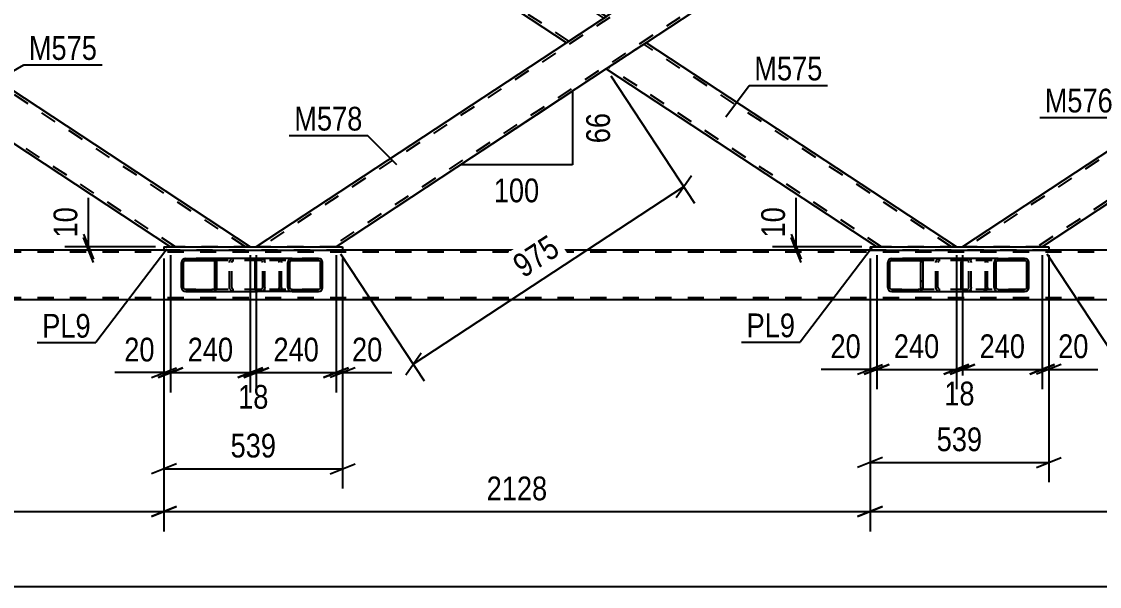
# Model space of a CAD drawing. Header units: millimetres. Extents: x -808 to 381, y -747 to 94.
# Drawn here: x -552.9 to -423, y -474.7 to -406.6 of the extents above; entities that cross this region are included whole.
import ezdxf

# ---------------------------------------------------------------- set-up
doc = ezdxf.new("R2010")
doc.units = ezdxf.units.MM
doc.linetypes.add('DXK_LINE_DOT2', pattern=[3.9198, 1.9599, -1.9599])
doc.styles.add('Arial Narrow', font='ARIALN.TTF', dxfattribs={"height": 0.2})

# ---------------------------------------------------------------- blocks, each defined once
blk = doc.blocks.new('Part-232923327-73581 - 73514')
at = {"linetype": 'Continuous'}
h = blk.add_hatch(dxfattribs=at)
h.set_pattern_fill('', scale=0.7, style=0, pattern_type=0)
h.set_pattern_definition([(45, (-520.7655, -438.8263), (-1.57154, 1.57154), [])])
h.paths.add_polyline_path([(-520.8, -438.64), (-520.77, -438.83), (-520.66, -438.98), (-520.49, -439.09), (-520.3, -439.12), (-517.12, -439.12), (-516.92, -439.09), (-516.76, -438.98), (-516.65, -438.83), (-516.61, -438.64), (-516.61, -435.6), (-516.65, -435.42), (-516.76, -435.26), (-516.92, -435.16), (-517.12, -435.12), (-520.3, -435.12), (-520.49, -435.16), (-520.66, -435.26), (-520.77, -435.42), (-520.8, -435.6)])
h.paths.add_polyline_path([(-520.53, -435.51), (-520.48, -435.43), (-520.4, -435.38), (-520.3, -435.36), (-517.12, -435.36), (-517.02, -435.38), (-516.94, -435.43), (-516.88, -435.51), (-516.87, -435.6), (-516.87, -438.64), (-516.88, -438.73), (-516.94, -438.81), (-517.02, -438.86), (-517.12, -438.88), (-520.3, -438.88), (-520.4, -438.86), (-520.48, -438.81), (-520.53, -438.73), (-520.55, -438.64), (-520.55, -435.6)])
at = {"color": 2, "linetype": 'Continuous'}
for p, q in [((-524.73, -435.42), (-524.68, -435.26)), ((-524.68, -435.26), (-524.59, -435.16)), ((-524.59, -435.16), (-524.48, -435.12)), ((-520.3, -435.12), (-524.48, -435.12)), ((-520.3, -435.12), (-520.49, -435.16)), ((-520.3, -435.12), (-517.12, -435.12)), ((-516.92, -435.16), (-517.12, -435.12)), ((-524.75, -435.6), (-524.73, -435.42)), ((-524.75, -438.64), (-524.75, -435.6)), ((-520.77, -435.42), (-520.8, -435.6)), ((-520.8, -438.64), (-520.8, -435.6)), ((-520.55, -435.6), (-520.53, -435.51)), ((-520.55, -438.64), (-520.55, -435.6)), ((-520.53, -435.51), (-520.48, -435.43)), ((-520.48, -435.43), (-520.4, -435.38)), ((-520.4, -435.38), (-520.3, -435.36)), ((-520.3, -435.36), (-517.12, -435.36)), ((-517.12, -435.36), (-517.02, -435.38)), ((-517.02, -435.38), (-516.94, -435.43)), ((-516.94, -435.43), (-516.88, -435.51)), ((-516.88, -435.51), (-516.87, -435.6)), ((-516.87, -438.64), (-516.87, -435.6)), ((-516.61, -435.6), (-516.65, -435.42)), ((-516.61, -438.64), (-516.61, -435.6)), ((-524.73, -438.83), (-524.75, -438.64)), ((-524.68, -438.98), (-524.73, -438.83)), ((-524.59, -439.09), (-524.68, -438.98)), ((-524.48, -439.12), (-524.59, -439.09)), ((-520.3, -439.12), (-524.48, -439.12)), ((-520.8, -438.64), (-520.77, -438.83)), ((-520.53, -438.73), (-520.55, -438.64)), ((-520.48, -438.81), (-520.53, -438.73)), ((-520.49, -439.09), (-520.3, -439.12)), ((-520.4, -438.86), (-520.48, -438.81)), ((-520.3, -438.88), (-520.4, -438.86)), ((-520.3, -438.88), (-517.12, -438.88)), ((-520.3, -439.12), (-517.12, -439.12)), ((-517.02, -438.86), (-517.12, -438.88)), ((-517.12, -439.12), (-516.92, -439.09)), ((-516.94, -438.81), (-517.02, -438.86)), ((-516.88, -438.73), (-516.94, -438.81)), ((-516.87, -438.64), (-516.88, -438.73)), ((-516.65, -438.83), (-516.61, -438.64))]:
    blk.add_line(p, q, dxfattribs=at)
at = {"color": 7, "linetype": 'DXK_LINE_DOT2'}
for p, q in [((-523.57, -435.36), (-523.57, -435.12)), ((-522.08, -435.12), (-521.89, -435.16)), ((-517.12, -435.12), (-520.3, -435.12)), ((-524.61, -435.51), (-524.62, -435.6)), ((-524.62, -438.64), (-524.62, -435.6)), ((-524.58, -435.43), (-524.61, -435.51)), ((-524.54, -435.38), (-524.58, -435.43)), ((-524.48, -435.36), (-524.54, -435.38)), ((-517.12, -435.36), (-524.48, -435.36)), ((-521.98, -435.38), (-522.08, -435.36)), ((-521.9, -435.43), (-521.98, -435.38)), ((-521.85, -435.51), (-521.9, -435.43)), ((-521.83, -435.6), (-521.85, -435.51)), ((-521.83, -438.64), (-521.83, -435.6)), ((-521.62, -435.42), (-521.58, -435.6)), ((-521.58, -438.64), (-521.58, -435.6)), ((-524.62, -438.64), (-524.61, -438.73)), ((-524.61, -438.73), (-524.58, -438.81)), ((-524.58, -438.81), (-524.54, -438.86)), ((-524.54, -438.86), (-524.48, -438.88)), ((-517.12, -438.88), (-524.48, -438.88)), ((-523.57, -439.12), (-523.57, -438.88)), ((-522.08, -438.88), (-521.98, -438.86)), ((-521.89, -439.09), (-522.08, -439.12)), ((-521.98, -438.86), (-521.9, -438.81)), ((-521.9, -438.81), (-521.85, -438.73)), ((-521.85, -438.73), (-521.83, -438.64)), ((-521.58, -438.64), (-521.62, -438.83)), ((-517.12, -439.12), (-520.3, -439.12))]:
    blk.add_line(p, q, dxfattribs=at)
for centre, start, end in [((-522.07, -435.62), 23.8494, 68.8059), ((-522.07, -438.63), 291.1941, 336.1506)]:
    blk.add_arc(centre, 0.492, start, end, dxfattribs=at)
at = {"color": 2, "linetype": 'Continuous'}
for centre, start, end in [((-520.32, -435.62), 111.1941, 156.1506), ((-517.1, -435.62), 23.8494, 68.8059), ((-520.32, -438.63), 203.8494, 248.8059), ((-517.1, -438.63), 291.1941, 336.1506)]:
    blk.add_arc(centre, 0.492, start, end, dxfattribs=at)
blk = doc.blocks.new('Part-232923327-73604 - 73514')
at = {"color": 2, "linetype": 'Continuous'}
for p, q in [((-402.07, -409.12), (-439.47, -384.52)), ((-397.27, -405.96), (-429.87, -384.52)), ((-397.85, -406.35), (-402.07, -409.12)), ((-397.85, -406.35), (-397.27, -405.96))]:
    blk.add_line(p, q, dxfattribs=at)
at = {"color": 7, "linetype": 'DXK_LINE_DOT2'}
for p, q in [((-429.87, -384.52), (-439.47, -384.52)), ((-401.78, -408.93), (-438.89, -384.52)), ((-397.56, -406.16), (-430.45, -384.52)), ((-397.32, -405.99), (-397.85, -406.35)), ((-401.78, -408.93), (-401.76, -408.92))]:
    blk.add_line(p, q, dxfattribs=at)
blk = doc.blocks.new('Part-232923327-73605 - 73514')
at = {"color": 2, "linetype": 'Continuous'}
for p, q in [((-487.21, -409.12), (-524.61, -384.52)), ((-482.41, -405.96), (-515, -384.52)), ((-482.99, -406.35), (-487.21, -409.12)), ((-482.99, -406.35), (-482.41, -405.96))]:
    blk.add_line(p, q, dxfattribs=at)
at = {"color": 7, "linetype": 'DXK_LINE_DOT2'}
for p, q in [((-515, -384.52), (-524.61, -384.52)), ((-486.92, -408.93), (-524.03, -384.52)), ((-482.7, -406.16), (-515.58, -384.52)), ((-482.45, -405.99), (-482.99, -406.35)), ((-486.92, -408.93), (-486.9, -408.92))]:
    blk.add_line(p, q, dxfattribs=at)
blk = doc.blocks.new('Part-232923327-73543 - 73514')
at = {"color": 7, "linetype": 'DXK_LINE_DOT2'}
for p, q in [((-364.09, -384.52), (-438.89, -433.72)), ((-364.68, -384.52), (-356.53, -384.52)), ((-356.53, -384.52), (-356.53, -385.48)), ((-356.53, -385.1), (-430.45, -433.72)), ((-397.27, -405.96), (-402.07, -409.12)), ((-392.47, -409.12), (-397.27, -412.28)), ((-429.86, -433.72), (-439.47, -433.72))]:
    blk.add_line(p, q, dxfattribs=at)
at = {"color": 2, "linetype": 'Continuous'}
for p, q in [((-364.68, -384.52), (-397.27, -405.96)), ((-356.53, -385.48), (-392.47, -409.12)), ((-402.07, -409.12), (-439.47, -433.72)), ((-397.27, -412.28), (-429.86, -433.72))]:
    blk.add_line(p, q, dxfattribs=at)
blk = doc.blocks.new('Part-232923327-73545 - 73514')
at = {"color": 7, "linetype": 'DXK_LINE_DOT2'}
for p, q in [((-449.23, -384.52), (-524.02, -433.72)), ((-440.79, -384.52), (-515.58, -433.72)), ((-440.2, -384.52), (-449.81, -384.52)), ((-482.41, -405.96), (-487.21, -409.12)), ((-477.6, -409.12), (-482.41, -412.28)), ((-515, -433.72), (-524.61, -433.72))]:
    blk.add_line(p, q, dxfattribs=at)
at = {"color": 2, "linetype": 'Continuous'}
for p, q in [((-449.81, -384.52), (-482.41, -405.96)), ((-440.2, -384.52), (-477.6, -409.12)), ((-487.21, -409.12), (-524.61, -433.72)), ((-482.41, -412.28), (-515, -433.72))]:
    blk.add_line(p, q, dxfattribs=at)
blk = doc.blocks.new('Part-232923327-73546 - 73514')
at = {"color": 2, "linetype": 'Continuous'}
for p, q in [((-477.6, -409.12), (-478.18, -409.51)), ((-440.2, -433.72), (-477.6, -409.12)), ((-478.18, -409.51), (-482.41, -412.28)), ((-482.41, -412.28), (-449.81, -433.72))]:
    blk.add_line(p, q, dxfattribs=at)
at = {"color": 7, "linetype": 'DXK_LINE_DOT2'}
for p, q in [((-440.79, -433.72), (-477.89, -409.31)), ((-482.11, -412.09), (-482.09, -412.08)), ((-449.23, -433.72), (-482.11, -412.09)), ((-440.2, -433.72), (-449.81, -433.72))]:
    blk.add_line(p, q, dxfattribs=at)
blk = doc.blocks.new('Part-232923327-73547 - 73514')
at = {"color": 7, "linetype": 'DXK_LINE_DOT2'}
for p, q in [((-534.36, -384.52), (-607.53, -432.65)), ((-525.92, -384.52), (-600.72, -433.72)), ((-525.34, -384.52), (-534.95, -384.52)), ((-567.54, -405.96), (-572.34, -409.12)), ((-562.74, -409.12), (-567.54, -412.28)), ((-607.53, -433.72), (-607.53, -432.27)), ((-600.13, -433.72), (-607.53, -433.72))]:
    blk.add_line(p, q, dxfattribs=at)
at = {"color": 2, "linetype": 'Continuous'}
for p, q in [((-534.95, -384.52), (-567.54, -405.96)), ((-525.34, -384.52), (-562.74, -409.12)), ((-572.34, -409.12), (-607.53, -432.27)), ((-567.54, -412.28), (-600.13, -433.72))]:
    blk.add_line(p, q, dxfattribs=at)
blk = doc.blocks.new('Part-232923327-73548 - 73514')
at = {"color": 2, "linetype": 'Continuous'}
for p, q in [((-562.74, -409.12), (-563.32, -409.51)), ((-525.34, -433.72), (-562.74, -409.12)), ((-563.32, -409.51), (-567.54, -412.28)), ((-567.54, -412.28), (-534.95, -433.72))]:
    blk.add_line(p, q, dxfattribs=at)
at = {"color": 7, "linetype": 'DXK_LINE_DOT2'}
for p, q in [((-525.92, -433.72), (-563.03, -409.31)), ((-567.25, -412.09), (-567.23, -412.08)), ((-534.36, -433.72), (-567.25, -412.09)), ((-525.34, -433.72), (-534.95, -433.72))]:
    blk.add_line(p, q, dxfattribs=at)
blk = doc.blocks.new('Part-232923327-73572 - 73514')
at = {"linetype": 'Continuous'}
h = blk.add_hatch(dxfattribs=at)
h.set_pattern_fill('', scale=0.7, style=0, pattern_type=0)
h.set_pattern_definition([(45, (-448.452, -438.8263), (-1.57154, 1.57154), [])])
h.paths.add_polyline_path([(-448.49, -438.64), (-448.45, -438.83), (-448.34, -438.98), (-448.18, -439.09), (-447.98, -439.12), (-444.74, -439.12), (-444.55, -439.09), (-444.38, -438.98), (-444.27, -438.83), (-444.23, -438.64), (-444.23, -435.6), (-444.27, -435.42), (-444.38, -435.26), (-444.55, -435.16), (-444.74, -435.12), (-447.98, -435.12), (-448.18, -435.16), (-448.34, -435.26), (-448.45, -435.42), (-448.49, -435.6)])
h.paths.add_polyline_path([(-448.22, -435.51), (-448.16, -435.43), (-448.08, -435.38), (-447.98, -435.36), (-444.74, -435.36), (-444.65, -435.38), (-444.56, -435.43), (-444.51, -435.51), (-444.49, -435.6), (-444.49, -438.64), (-444.51, -438.73), (-444.56, -438.81), (-444.65, -438.86), (-444.74, -438.88), (-447.98, -438.88), (-448.08, -438.86), (-448.16, -438.81), (-448.22, -438.73), (-448.24, -438.64), (-448.24, -435.6)])
at = {"color": 2, "linetype": 'Continuous'}
for p, q in [((-447.98, -435.12), (-448.18, -435.16)), ((-447.98, -435.12), (-444.74, -435.12)), ((-439.35, -435.12), (-444.74, -435.12)), ((-444.55, -435.16), (-444.74, -435.12)), ((-448.45, -435.42), (-448.49, -435.6)), ((-448.49, -438.64), (-448.49, -435.6)), ((-448.24, -435.6), (-448.22, -435.51)), ((-448.24, -438.64), (-448.24, -435.6)), ((-448.22, -435.51), (-448.16, -435.43)), ((-448.16, -435.43), (-448.08, -435.38)), ((-448.08, -435.38), (-447.98, -435.36)), ((-447.98, -435.36), (-444.74, -435.36)), ((-444.74, -435.36), (-444.65, -435.38)), ((-444.65, -435.38), (-444.56, -435.43)), ((-444.56, -435.43), (-444.51, -435.51)), ((-444.51, -435.51), (-444.49, -435.6)), ((-444.49, -438.64), (-444.49, -435.6)), ((-444.23, -435.6), (-444.27, -435.42)), ((-444.23, -438.64), (-444.23, -435.6)), ((-448.49, -438.64), (-448.45, -438.83)), ((-448.22, -438.73), (-448.24, -438.64)), ((-448.16, -438.81), (-448.22, -438.73)), ((-448.18, -439.09), (-447.98, -439.12)), ((-448.08, -438.86), (-448.16, -438.81)), ((-447.98, -438.88), (-448.08, -438.86)), ((-447.98, -438.88), (-444.74, -438.88)), ((-447.98, -439.12), (-444.74, -439.12)), ((-444.65, -438.86), (-444.74, -438.88)), ((-444.74, -439.12), (-444.55, -439.09)), ((-444.74, -439.12), (-439.35, -439.12)), ((-444.56, -438.81), (-444.65, -438.86)), ((-444.51, -438.73), (-444.56, -438.81)), ((-444.49, -438.64), (-444.51, -438.73)), ((-444.27, -438.83), (-444.23, -438.64))]:
    blk.add_line(p, q, dxfattribs=at)
at = {"color": 7, "linetype": 'DXK_LINE_DOT2'}
for p, q in [((-444.74, -435.12), (-447.98, -435.12)), ((-442.38, -435.16), (-442.18, -435.12)), ((-438.95, -435.12), (-439.35, -435.12)), ((-438.95, -435.12), (-438.75, -435.16)), ((-438.95, -435.36), (-447.98, -435.36)), ((-442.69, -435.6), (-442.66, -435.42)), ((-442.69, -438.64), (-442.69, -435.6)), ((-442.42, -435.51), (-442.44, -435.6)), ((-442.44, -438.64), (-442.44, -435.6)), ((-442.36, -435.43), (-442.42, -435.51)), ((-442.28, -435.38), (-442.36, -435.43)), ((-442.18, -435.36), (-442.28, -435.38)), ((-438.85, -435.38), (-438.95, -435.36)), ((-438.77, -435.43), (-438.85, -435.38)), ((-438.71, -435.51), (-438.77, -435.43)), ((-438.69, -435.6), (-438.71, -435.51)), ((-438.69, -438.64), (-438.69, -435.6)), ((-438.48, -435.42), (-438.44, -435.6)), ((-438.44, -438.64), (-438.44, -435.6)), ((-438.95, -438.88), (-447.98, -438.88)), ((-447.98, -439.12), (-444.74, -439.12)), ((-442.66, -438.83), (-442.69, -438.64)), ((-442.44, -438.64), (-442.42, -438.73)), ((-442.42, -438.73), (-442.36, -438.81)), ((-442.18, -439.12), (-442.38, -439.09)), ((-442.36, -438.81), (-442.34, -438.83)), ((-442.34, -438.83), (-442.28, -438.86)), ((-442.28, -438.86), (-442.18, -438.88)), ((-438.95, -439.12), (-439.35, -439.12)), ((-438.95, -438.88), (-438.85, -438.86)), ((-438.75, -439.09), (-438.95, -439.12)), ((-438.85, -438.86), (-438.77, -438.81)), ((-438.77, -438.81), (-438.71, -438.73)), ((-438.71, -438.73), (-438.69, -438.64)), ((-438.44, -438.64), (-438.48, -438.83))]:
    blk.add_line(p, q, dxfattribs=at)
at = {"color": 2, "linetype": 'Continuous'}
for centre, start, end in [((-448, -435.62), 110.7583, 155.68), ((-444.73, -435.62), 24.32, 69.2417), ((-448, -438.62), 204.32, 249.2417), ((-444.73, -438.62), 290.7583, 335.68)]:
    blk.add_arc(centre, 0.496, start, end, dxfattribs=at)
at = {"color": 7, "linetype": 'DXK_LINE_DOT2'}
for centre, start, end in [((-442.2, -435.62), 110.7583, 155.68), ((-438.93, -435.62), 24.32, 69.2417), ((-442.2, -438.62), 204.32, 249.2417), ((-438.93, -438.62), 290.7583, 335.68)]:
    blk.add_arc(centre, 0.496, start, end, dxfattribs=at)
blk = doc.blocks.new('Part-232923327-73574 - 73514')
at = {"linetype": 'Continuous'}
h = blk.add_hatch(dxfattribs=at)
h.set_pattern_fill('', scale=0.7, style=0, pattern_type=0)
h.set_pattern_definition([(45, (-533.5861, -438.8263), (-1.57154, 1.57154), [])])
h.paths.add_polyline_path([(-533.63, -438.64), (-533.59, -438.83), (-533.48, -438.98), (-533.31, -439.09), (-533.11, -439.12), (-529.88, -439.12), (-529.68, -439.09), (-529.52, -438.98), (-529.41, -438.83), (-529.37, -438.64), (-529.37, -435.6), (-529.41, -435.42), (-529.52, -435.26), (-529.68, -435.16), (-529.88, -435.12), (-533.11, -435.12), (-533.31, -435.16), (-533.48, -435.26), (-533.59, -435.42), (-533.63, -435.6)])
h.paths.add_polyline_path([(-533.35, -435.51), (-533.29, -435.43), (-533.21, -435.38), (-533.11, -435.36), (-529.88, -435.36), (-529.78, -435.38), (-529.7, -435.43), (-529.64, -435.51), (-529.62, -435.6), (-529.62, -438.64), (-529.64, -438.73), (-529.7, -438.81), (-529.78, -438.86), (-529.88, -438.88), (-533.11, -438.88), (-533.21, -438.86), (-533.29, -438.81), (-533.35, -438.73), (-533.37, -438.64), (-533.37, -435.6)])
at = {"color": 2, "linetype": 'Continuous'}
for p, q in [((-533.11, -435.12), (-533.31, -435.16)), ((-533.11, -435.12), (-529.88, -435.12)), ((-524.48, -435.12), (-529.88, -435.12)), ((-529.68, -435.16), (-529.88, -435.12)), ((-533.59, -435.42), (-533.63, -435.6)), ((-533.63, -438.64), (-533.63, -435.6)), ((-533.37, -435.6), (-533.35, -435.51)), ((-533.37, -438.64), (-533.37, -435.6)), ((-533.35, -435.51), (-533.29, -435.43)), ((-533.29, -435.43), (-533.21, -435.38)), ((-533.21, -435.38), (-533.11, -435.36)), ((-533.11, -435.36), (-529.88, -435.36)), ((-529.88, -435.36), (-529.78, -435.38)), ((-529.78, -435.38), (-529.7, -435.43)), ((-529.7, -435.43), (-529.64, -435.51)), ((-529.64, -435.51), (-529.62, -435.6)), ((-529.62, -438.64), (-529.62, -435.6)), ((-529.37, -435.6), (-529.41, -435.42)), ((-529.37, -438.64), (-529.37, -435.6)), ((-533.63, -438.64), (-533.59, -438.83)), ((-533.35, -438.73), (-533.37, -438.64)), ((-533.29, -438.81), (-533.35, -438.73)), ((-533.31, -439.09), (-533.11, -439.12)), ((-533.21, -438.86), (-533.29, -438.81)), ((-533.11, -438.88), (-533.21, -438.86)), ((-533.11, -438.88), (-529.88, -438.88)), ((-533.11, -439.12), (-529.88, -439.12)), ((-529.78, -438.86), (-529.88, -438.88)), ((-529.88, -439.12), (-529.68, -439.09)), ((-529.88, -439.12), (-524.48, -439.12)), ((-529.7, -438.81), (-529.78, -438.86)), ((-529.64, -438.73), (-529.7, -438.81)), ((-529.62, -438.64), (-529.64, -438.73)), ((-529.41, -438.83), (-529.37, -438.64))]:
    blk.add_line(p, q, dxfattribs=at)
at = {"color": 7, "linetype": 'DXK_LINE_DOT2'}
for p, q in [((-529.88, -435.12), (-533.11, -435.12)), ((-527.51, -435.16), (-527.32, -435.12)), ((-524.08, -435.12), (-524.48, -435.12)), ((-524.08, -435.12), (-523.89, -435.16)), ((-524.08, -435.36), (-533.11, -435.36)), ((-527.83, -435.6), (-527.79, -435.42)), ((-527.83, -438.64), (-527.83, -435.6)), ((-527.55, -435.51), (-527.57, -435.6)), ((-527.57, -438.64), (-527.57, -435.6)), ((-527.5, -435.43), (-527.55, -435.51)), ((-527.5, -435.43), (-527.48, -435.42)), ((-527.48, -435.42), (-527.42, -435.38)), ((-527.42, -435.38), (-527.32, -435.36)), ((-523.98, -435.38), (-524.08, -435.36)), ((-523.9, -435.43), (-523.98, -435.38)), ((-523.85, -435.51), (-523.9, -435.43)), ((-523.83, -435.6), (-523.85, -435.51)), ((-523.83, -438.64), (-523.83, -435.6)), ((-523.61, -435.42), (-523.57, -435.6)), ((-523.57, -438.64), (-523.57, -435.6)), ((-524.08, -438.88), (-533.11, -438.88)), ((-533.11, -439.12), (-529.88, -439.12)), ((-527.79, -438.83), (-527.83, -438.64)), ((-527.57, -438.64), (-527.55, -438.73)), ((-527.55, -438.73), (-527.5, -438.81)), ((-527.32, -439.12), (-527.51, -439.09)), ((-527.5, -438.81), (-527.48, -438.83)), ((-527.48, -438.83), (-527.42, -438.86)), ((-527.42, -438.86), (-527.32, -438.88)), ((-524.08, -439.12), (-524.48, -439.12)), ((-524.08, -438.88), (-523.98, -438.86)), ((-523.89, -439.09), (-524.08, -439.12)), ((-523.98, -438.86), (-523.9, -438.81)), ((-523.9, -438.81), (-523.85, -438.73)), ((-523.85, -438.73), (-523.83, -438.64)), ((-523.57, -438.64), (-523.61, -438.83))]:
    blk.add_line(p, q, dxfattribs=at)
at = {"color": 2, "linetype": 'Continuous'}
for centre, start, end in [((-533.13, -435.62), 110.7583, 155.68), ((-529.86, -435.62), 24.32, 69.2417), ((-533.13, -438.62), 204.32, 249.2417), ((-529.86, -438.62), 290.7583, 335.68)]:
    blk.add_arc(centre, 0.496, start, end, dxfattribs=at)
at = {"color": 7, "linetype": 'DXK_LINE_DOT2'}
for centre, start, end in [((-527.34, -435.62), 110.7583, 155.68), ((-524.06, -435.62), 24.32, 69.2417), ((-527.34, -438.62), 204.32, 249.2417), ((-524.06, -438.62), 290.7583, 335.68)]:
    blk.add_arc(centre, 0.496, start, end, dxfattribs=at)
blk = doc.blocks.new('Part-232923327-73580 - 73514')
at = {"linetype": 'Continuous'}
h = blk.add_hatch(dxfattribs=at)
h.set_pattern_fill('', scale=0.7, style=0, pattern_type=0)
h.set_pattern_definition([(45, (-435.6313, -438.8263), (-1.57154, 1.57154), [])])
h.paths.add_polyline_path([(-435.67, -438.64), (-435.63, -438.83), (-435.52, -438.98), (-435.36, -439.09), (-435.17, -439.12), (-431.98, -439.12), (-431.79, -439.09), (-431.63, -438.98), (-431.52, -438.83), (-431.48, -438.64), (-431.48, -435.6), (-431.52, -435.42), (-431.63, -435.26), (-431.79, -435.16), (-431.98, -435.12), (-435.17, -435.12), (-435.36, -435.16), (-435.52, -435.26), (-435.63, -435.42), (-435.67, -435.6)])
h.paths.add_polyline_path([(-435.4, -435.51), (-435.34, -435.43), (-435.26, -435.38), (-435.17, -435.36), (-431.98, -435.36), (-431.89, -435.38), (-431.8, -435.43), (-431.75, -435.51), (-431.73, -435.6), (-431.73, -438.64), (-431.75, -438.73), (-431.8, -438.81), (-431.89, -438.86), (-431.98, -438.88), (-435.17, -438.88), (-435.26, -438.86), (-435.34, -438.81), (-435.4, -438.73), (-435.42, -438.64), (-435.42, -435.6)])
at = {"color": 2, "linetype": 'Continuous'}
for p, q in [((-439.6, -435.42), (-439.54, -435.26)), ((-439.54, -435.26), (-439.45, -435.16)), ((-439.45, -435.16), (-439.35, -435.12)), ((-435.17, -435.12), (-439.35, -435.12)), ((-435.17, -435.12), (-435.36, -435.16)), ((-435.17, -435.12), (-431.98, -435.12)), ((-431.79, -435.16), (-431.98, -435.12)), ((-439.62, -435.6), (-439.6, -435.42)), ((-439.62, -438.64), (-439.62, -435.6)), ((-435.63, -435.42), (-435.67, -435.6)), ((-435.67, -438.64), (-435.67, -435.6)), ((-435.42, -435.6), (-435.4, -435.51)), ((-435.42, -438.64), (-435.42, -435.6)), ((-435.4, -435.51), (-435.34, -435.43)), ((-435.34, -435.43), (-435.26, -435.38)), ((-435.26, -435.38), (-435.17, -435.36)), ((-435.17, -435.36), (-431.98, -435.36)), ((-431.98, -435.36), (-431.89, -435.38)), ((-431.89, -435.38), (-431.8, -435.43)), ((-431.8, -435.43), (-431.75, -435.51)), ((-431.75, -435.51), (-431.73, -435.6)), ((-431.73, -438.64), (-431.73, -435.6)), ((-431.48, -435.6), (-431.52, -435.42)), ((-431.48, -438.64), (-431.48, -435.6)), ((-439.6, -438.83), (-439.62, -438.64)), ((-439.54, -438.98), (-439.6, -438.83)), ((-439.45, -439.09), (-439.54, -438.98)), ((-439.35, -439.12), (-439.45, -439.09)), ((-439.35, -439.12), (-435.17, -439.12)), ((-435.67, -438.64), (-435.63, -438.83)), ((-435.4, -438.73), (-435.42, -438.64)), ((-435.34, -438.81), (-435.4, -438.73)), ((-435.36, -439.09), (-435.17, -439.12)), ((-435.26, -438.86), (-435.34, -438.81)), ((-435.17, -438.88), (-435.26, -438.86)), ((-435.17, -438.88), (-431.98, -438.88)), ((-435.17, -439.12), (-431.98, -439.12)), ((-431.89, -438.86), (-431.98, -438.88)), ((-431.98, -439.12), (-431.79, -439.09)), ((-431.8, -438.81), (-431.89, -438.86)), ((-431.75, -438.73), (-431.8, -438.81)), ((-431.73, -438.64), (-431.75, -438.73)), ((-431.52, -438.83), (-431.48, -438.64))]:
    blk.add_line(p, q, dxfattribs=at)
at = {"color": 7, "linetype": 'DXK_LINE_DOT2'}
for p, q in [((-438.44, -435.36), (-438.44, -435.12)), ((-436.95, -435.12), (-436.75, -435.16)), ((-431.98, -435.12), (-435.17, -435.12)), ((-439.47, -435.51), (-439.49, -435.6)), ((-439.49, -438.64), (-439.49, -435.6)), ((-439.45, -435.43), (-439.47, -435.51)), ((-439.4, -435.38), (-439.45, -435.43)), ((-439.35, -435.36), (-439.4, -435.38)), ((-431.98, -435.36), (-439.35, -435.36)), ((-436.85, -435.38), (-436.95, -435.36)), ((-436.77, -435.43), (-436.85, -435.38)), ((-436.71, -435.51), (-436.77, -435.43)), ((-436.7, -435.6), (-436.71, -435.51)), ((-436.7, -438.64), (-436.7, -435.6)), ((-436.48, -435.42), (-436.44, -435.6)), ((-436.44, -438.64), (-436.44, -435.6)), ((-439.49, -438.64), (-439.47, -438.73)), ((-439.47, -438.73), (-439.45, -438.81)), ((-439.45, -438.81), (-439.4, -438.86)), ((-439.4, -438.86), (-439.35, -438.88)), ((-431.98, -438.88), (-439.35, -438.88)), ((-438.44, -439.12), (-438.44, -438.88)), ((-436.95, -438.88), (-436.85, -438.86)), ((-436.75, -439.09), (-436.95, -439.12)), ((-436.85, -438.86), (-436.77, -438.81)), ((-436.77, -438.81), (-436.71, -438.73)), ((-436.71, -438.73), (-436.7, -438.64)), ((-436.44, -438.64), (-436.48, -438.83)), ((-435.17, -439.12), (-431.98, -439.12))]:
    blk.add_line(p, q, dxfattribs=at)
for centre, start, end in [((-436.93, -435.62), 23.8494, 68.8059), ((-436.93, -438.63), 291.1941, 336.1506)]:
    blk.add_arc(centre, 0.492, start, end, dxfattribs=at)
at = {"color": 2, "linetype": 'Continuous'}
for centre, start, end in [((-435.18, -435.62), 111.1941, 156.1506), ((-431.97, -435.62), 23.8494, 68.8059), ((-435.18, -438.63), 203.8494, 248.8059), ((-431.97, -438.63), 291.1941, 336.1506)]:
    blk.add_arc(centre, 0.492, start, end, dxfattribs=at)
blk = doc.blocks.new('Part-232923327-73634 - 73514')
at = {"color": 2, "linetype": 'Continuous'}
for p, q in [((-535.75, -433.72), (-535.75, -434.12)), ((-535.75, -433.72), (-514.2, -433.72)), ((-514.2, -433.72), (-514.2, -434.12)), ((-535.75, -434.12), (-514.2, -434.12))]:
    blk.add_line(p, q, dxfattribs=at)
blk = doc.blocks.new('Part-232923327-73635 - 73514')
at = {"color": 2, "linetype": 'Continuous'}
for p, q in [((-450.61, -433.72), (-450.61, -434.12)), ((-450.61, -433.72), (-429.06, -433.72)), ((-429.06, -433.72), (-429.06, -434.12)), ((-450.61, -434.12), (-429.06, -434.12))]:
    blk.add_line(p, q, dxfattribs=at)
blk = doc.blocks.new('Part-232923327-73678 - 73514')
at = {"color": 7, "linetype": 'DXK_LINE_DOT2'}
for p, q in [((-82.58, -434.36), (-759.25, -434.36)), ((-514.2, -434.12), (-535.75, -434.12)), ((-429.06, -434.12), (-450.61, -434.12)), ((-82.58, -439.88), (-759.25, -439.88))]:
    blk.add_line(p, q, dxfattribs=at)
at = {"color": 2, "linetype": 'Continuous'}
for p, q in [((-535.75, -434.12), (-599.33, -434.12)), ((-450.61, -434.12), (-514.2, -434.12)), ((-365.48, -434.12), (-429.06, -434.12)), ((-82.58, -440.12), (-755.25, -440.12))]:
    blk.add_line(p, q, dxfattribs=at)
blk = doc.blocks.new('StraightDimension-232923327-100379 - 73514')
at = {"color": 7, "linetype": 'Continuous'}
for p, q in [((-481.86, -413.12), (-471.77, -428.46)), ((-474.01, -427.78), (-472.16, -425.13)), ((-505.68, -447.89), (-473.08, -426.45)), ((-514.45, -434.56), (-504.36, -449.9)), ((-504.75, -446.57), (-506.6, -449.22))]:
    blk.add_line(p, q, dxfattribs=at)
at = {"color": 0}
blk.add_wipeout([(-487, -434.71), (-489.31, -431.2), (-494.89, -434.87), (-492.59, -438.38)], dxfattribs=at)
at = {"color": 3, "style": 'Arial Narrow'}
blk.add_text('975', height=2.863, rotation=33.3347, dxfattribs=at).set_placement((-492.41, -437.55))
blk = doc.blocks.new('StraightDimension-232923327-98306 - 73514')
at = {"color": 7, "linetype": 'Continuous'}
for p, q in [((-429.86, -434.72), (-429.86, -450.9)), ((-429.06, -434.72), (-429.06, -450.9)), ((-431.36, -449.1), (-428.36, -447.9)), ((-427.56, -447.9), (-430.56, -449.1)), ((-429.86, -448.5), (-429.06, -448.5)), ((-429.06, -448.5), (-423.16, -448.5)), ((-429.06, -448.5), (-423.16, -448.5))]:
    blk.add_line(p, q, dxfattribs=at)
at = {"color": 0}
blk.add_wipeout([(-423.68, -447.75), (-423.68, -443.55), (-428.54, -443.55), (-428.54, -447.75)], dxfattribs=at)
at = {"color": 3, "style": 'Arial Narrow'}
blk.add_text('20', height=2.863, dxfattribs=at).set_placement((-427.94, -447.15))
blk = doc.blocks.new('StraightDimension-232923327-98263 - 73514')
at = {"color": 7, "linetype": 'Continuous'}
for p, q in [((-515, -434.72), (-515, -451.3)), ((-514.2, -435.12), (-514.2, -451.3)), ((-516.5, -449.5), (-513.5, -448.3)), ((-512.7, -448.3), (-515.7, -449.5)), ((-515, -448.9), (-514.2, -448.9)), ((-514.2, -448.9), (-508.29, -448.9)), ((-514.2, -448.9), (-508.29, -448.9))]:
    blk.add_line(p, q, dxfattribs=at)
at = {"color": 0}
blk.add_wipeout([(-508.82, -448.15), (-508.82, -443.95), (-513.67, -443.95), (-513.67, -448.15)], dxfattribs=at)
at = {"color": 3, "style": 'Arial Narrow'}
blk.add_text('20', height=2.863, dxfattribs=at).set_placement((-513.07, -447.55))
blk = doc.blocks.new('StraightDimension-232923327-98265 - 73514')
at = {"color": 7, "linetype": 'Continuous'}
for p, q in [((-525.34, -434.72), (-525.34, -451.75)), ((-524.61, -434.72), (-524.61, -451.75)), ((-526.84, -449.5), (-523.84, -448.3)), ((-523.11, -448.3), (-526.11, -449.5)), ((-525.34, -448.9), (-524.61, -448.9))]:
    blk.add_line(p, q, dxfattribs=at)
at = {"color": 0}
blk.add_wipeout([(-522.54, -453.85), (-522.54, -449.65), (-527.4, -449.65), (-527.4, -453.85)], dxfattribs=at)
at = {"color": 3, "style": 'Arial Narrow'}
blk.add_text('18', height=2.863, dxfattribs=at).set_placement((-526.8, -453.25))
blk = doc.blocks.new('StraightDimension-232923327-97502 - 73514')
at = {"color": 7, "linetype": 'Continuous'}
for p, q in [((-450.61, -435.12), (-450.61, -462.12)), ((-429.06, -435.12), (-429.06, -462.12)), ((-449.11, -459.12), (-452.11, -460.32)), ((-450.61, -459.72), (-429.06, -459.72)), ((-430.56, -460.32), (-427.56, -459.12))]:
    blk.add_line(p, q, dxfattribs=at)
at = {"color": 0}
blk.add_wipeout([(-436.5, -458.97), (-436.5, -454.77), (-443.18, -454.77), (-443.18, -458.97)], dxfattribs=at)
at = {"color": 3, "style": 'Arial Narrow'}
blk.add_text('539', height=2.863, dxfattribs=at).set_placement((-442.58, -458.37))
blk = doc.blocks.new('StraightDimension-232923327-98307 - 73514')
at = {"color": 7, "linetype": 'Continuous'}
for p, q in [((-439.47, -434.72), (-439.47, -450.9)), ((-429.86, -434.72), (-429.86, -450.9)), ((-440.97, -449.1), (-437.97, -447.9)), ((-428.36, -447.9), (-431.36, -449.1)), ((-439.47, -448.5), (-429.86, -448.5))]:
    blk.add_line(p, q, dxfattribs=at)
at = {"color": 0}
blk.add_wipeout([(-431.33, -447.75), (-431.33, -443.55), (-438.01, -443.55), (-438.01, -447.75)], dxfattribs=at)
at = {"color": 3, "style": 'Arial Narrow'}
blk.add_text('240', height=2.863, dxfattribs=at).set_placement((-437.41, -447.15))
blk = doc.blocks.new('StraightDimension-232923327-97288 - 73514')
at = {"color": 7, "linetype": 'Continuous'}
for p, q in [((-535.75, -435.12), (-535.75, -468.04)), ((-450.61, -435.12), (-450.61, -468.04)), ((-534.25, -465.04), (-537.25, -466.24)), ((-452.11, -466.24), (-449.11, -465.04)), ((-535.75, -465.64), (-450.61, -465.64))]:
    blk.add_line(p, q, dxfattribs=at)
at = {"color": 0}
blk.add_wipeout([(-488.92, -464.89), (-488.92, -460.69), (-497.44, -460.69), (-497.44, -464.89)], dxfattribs=at)
at = {"color": 3, "style": 'Arial Narrow'}
blk.add_text('2128', height=2.863, dxfattribs=at).set_placement((-496.84, -464.29))
blk = doc.blocks.new('StraightDimension-232923327-97287 - 73514')
at = {"color": 7, "linetype": 'Continuous'}
for p, q in [((-450.61, -435.12), (-450.61, -468.04)), ((-365.48, -435.12), (-365.48, -468.04)), ((-449.11, -465.04), (-452.11, -466.24)), ((-366.98, -466.24), (-363.98, -465.04)), ((-450.61, -465.64), (-365.48, -465.64))]:
    blk.add_line(p, q, dxfattribs=at)
at = {"color": 0}
blk.add_wipeout([(-403.79, -464.89), (-403.79, -460.69), (-412.3, -460.69), (-412.3, -464.89)], dxfattribs=at)
at = {"color": 3, "style": 'Arial Narrow'}
blk.add_text('2128', height=2.863, dxfattribs=at).set_placement((-411.7, -464.29))
blk = doc.blocks.new('StraightDimension-232923327-97289 - 73514')
at = {"color": 7, "linetype": 'Continuous'}
for p, q in [((-620.88, -435.12), (-620.88, -468.04)), ((-535.75, -435.12), (-535.75, -468.04)), ((-619.38, -465.04), (-622.38, -466.24)), ((-537.25, -466.24), (-534.25, -465.04)), ((-620.88, -465.64), (-535.75, -465.64))]:
    blk.add_line(p, q, dxfattribs=at)
at = {"color": 0}
blk.add_wipeout([(-574.06, -464.89), (-574.06, -460.69), (-582.57, -460.69), (-582.57, -464.89)], dxfattribs=at)
at = {"color": 3, "style": 'Arial Narrow'}
blk.add_text('2128', height=2.863, dxfattribs=at).set_placement((-581.97, -464.29))
blk = doc.blocks.new('StraightDimension-232923327-98266 - 73514')
at = {"color": 7, "linetype": 'Continuous'}
for p, q in [((-534.95, -434.72), (-534.95, -451.3)), ((-525.34, -434.72), (-525.34, -451.3)), ((-536.45, -449.5), (-533.45, -448.3)), ((-523.84, -448.3), (-526.84, -449.5)), ((-534.95, -448.9), (-525.34, -448.9))]:
    blk.add_line(p, q, dxfattribs=at)
at = {"color": 0}
blk.add_wipeout([(-526.8, -448.15), (-526.8, -443.95), (-533.48, -443.95), (-533.48, -448.15)], dxfattribs=at)
at = {"color": 3, "style": 'Arial Narrow'}
blk.add_text('240', height=2.863, dxfattribs=at).set_placement((-532.88, -447.55))
blk = doc.blocks.new('StraightDimension-232923327-97490 - 73514')
at = {"color": 7, "linetype": 'Continuous'}
for p, q in [((-535.75, -435.12), (-535.75, -462.88)), ((-514.2, -435.12), (-514.2, -462.88)), ((-534.25, -459.88), (-537.25, -461.08)), ((-515.7, -461.08), (-512.7, -459.88)), ((-535.75, -460.48), (-514.2, -460.48))]:
    blk.add_line(p, q, dxfattribs=at)
at = {"color": 0}
blk.add_wipeout([(-521.63, -459.73), (-521.63, -455.53), (-528.31, -455.53), (-528.31, -459.73)], dxfattribs=at)
at = {"color": 3, "style": 'Arial Narrow'}
blk.add_text('539', height=2.863, dxfattribs=at).set_placement((-527.71, -459.13))
blk = doc.blocks.new('StraightDimension-232923327-98267 - 73514')
at = {"color": 7, "linetype": 'Continuous'}
for p, q in [((-535.75, -435.12), (-535.75, -451.3)), ((-534.95, -434.72), (-534.95, -451.3)), ((-537.25, -449.5), (-534.25, -448.3)), ((-533.45, -448.3), (-536.45, -449.5)), ((-535.75, -448.9), (-541.65, -448.9)), ((-535.75, -448.9), (-541.65, -448.9)), ((-535.75, -448.9), (-534.95, -448.9))]:
    blk.add_line(p, q, dxfattribs=at)
at = {"color": 0}
blk.add_wipeout([(-536.27, -448.15), (-536.27, -443.95), (-541.13, -443.95), (-541.13, -448.15)], dxfattribs=at)
at = {"color": 3, "style": 'Arial Narrow'}
blk.add_text('20', height=2.863, dxfattribs=at).set_placement((-540.53, -447.55))
blk = doc.blocks.new('AngleDimension-232923327-141916 - 73514')
at = {"color": 7, "linetype": 'Continuous'}
for p, q in [((-486.47, -414.96), (-500, -423.86)), ((-486.47, -414.96), (-486.47, -423.86)), ((-489.58, -417), (-500, -423.86)), ((-486.47, -423.86), (-500, -423.86))]:
    blk.add_line(p, q, dxfattribs=at)
at = {"color": 0}
for points in [[(-481.37, -416.98), (-485.57, -416.98), (-485.57, -421.84), (-481.37, -421.84)], [(-489.89, -428.96), (-489.89, -424.76), (-496.58, -424.76), (-496.58, -428.96)]]:
    blk.add_wipeout(points, dxfattribs=at)
at = {"color": 3, "style": 'Arial Narrow'}
blk.add_text('66', height=2.863, rotation=90.0002, dxfattribs=at).set_placement((-481.97, -421.24))
blk.add_text('100', height=2.863, dxfattribs=at).set_placement((-495.98, -428.36))
blk = doc.blocks.new('StraightDimension-232923327-98264 - 73514')
at = {"color": 7, "linetype": 'Continuous'}
for p, q in [((-524.61, -434.72), (-524.61, -451.3)), ((-515, -434.72), (-515, -451.3)), ((-526.11, -449.5), (-523.11, -448.3)), ((-513.5, -448.3), (-516.5, -449.5)), ((-524.61, -448.9), (-515, -448.9))]:
    blk.add_line(p, q, dxfattribs=at)
at = {"color": 0}
blk.add_wipeout([(-516.46, -448.15), (-516.46, -443.95), (-523.14, -443.95), (-523.14, -448.15)], dxfattribs=at)
at = {"color": 3, "style": 'Arial Narrow'}
blk.add_text('240', height=2.863, dxfattribs=at).set_placement((-522.54, -447.55))
blk = doc.blocks.new('StraightDimension-232923327-98308 - 73514')
at = {"color": 7, "linetype": 'Continuous'}
for p, q in [((-440.21, -434.72), (-440.21, -451.35)), ((-439.47, -434.72), (-439.47, -451.35)), ((-441.71, -449.1), (-438.71, -447.9)), ((-437.97, -447.9), (-440.97, -449.1)), ((-440.21, -448.5), (-439.47, -448.5))]:
    blk.add_line(p, q, dxfattribs=at)
at = {"color": 0}
blk.add_wipeout([(-437.41, -453.45), (-437.41, -449.25), (-442.27, -449.25), (-442.27, -453.45)], dxfattribs=at)
at = {"color": 3, "style": 'Arial Narrow'}
blk.add_text('18', height=2.863, dxfattribs=at).set_placement((-441.67, -452.85))
blk = doc.blocks.new('StraightDimension-232923327-98309 - 73514')
at = {"color": 7, "linetype": 'Continuous'}
for p, q in [((-449.81, -434.72), (-449.81, -450.9)), ((-440.21, -434.72), (-440.21, -450.9)), ((-451.31, -449.1), (-448.31, -447.9)), ((-438.71, -447.9), (-441.71, -449.1)), ((-449.81, -448.5), (-440.21, -448.5))]:
    blk.add_line(p, q, dxfattribs=at)
at = {"color": 0}
blk.add_wipeout([(-441.67, -447.75), (-441.67, -443.55), (-448.35, -443.55), (-448.35, -447.75)], dxfattribs=at)
at = {"color": 3, "style": 'Arial Narrow'}
blk.add_text('240', height=2.863, dxfattribs=at).set_placement((-447.75, -447.15))
blk = doc.blocks.new('StraightDimension-232923327-98310 - 73514')
at = {"color": 7, "linetype": 'Continuous'}
for p, q in [((-450.61, -435.12), (-450.61, -450.9)), ((-449.81, -434.72), (-449.81, -450.9)), ((-452.11, -449.1), (-449.11, -447.9)), ((-448.31, -447.9), (-451.31, -449.1)), ((-450.61, -448.5), (-456.52, -448.5)), ((-450.61, -448.5), (-456.52, -448.5)), ((-450.61, -448.5), (-449.81, -448.5))]:
    blk.add_line(p, q, dxfattribs=at)
at = {"color": 0}
blk.add_wipeout([(-451.14, -447.75), (-451.14, -443.55), (-455.99, -443.55), (-455.99, -447.75)], dxfattribs=at)
at = {"color": 3, "style": 'Arial Narrow'}
blk.add_text('20', height=2.863, dxfattribs=at).set_placement((-455.39, -447.15))
blk = doc.blocks.new('StraightDimension-232923327-99026 - 73514')
at = {"color": 7, "linetype": 'Continuous'}
blk.add_line((-760.05, -474.68), (-63.3, -474.68), dxfattribs=at)
blk = doc.blocks.new('StraightDimension-232923327-100399 - 73514')
at = {"color": 7, "linetype": 'Continuous'}
for p, q in [((-396.72, -413.12), (-386.65, -428.43)), ((-388.89, -427.75), (-387.04, -425.1)), ((-420.56, -447.87), (-387.97, -426.43)), ((-429.31, -434.56), (-419.24, -449.87)), ((-419.64, -446.54), (-421.48, -449.19))]:
    blk.add_line(p, q, dxfattribs=at)
at = {"color": 0}
blk.add_wipeout([(-401.88, -434.68), (-404.19, -431.17), (-409.78, -434.85), (-407.47, -438.36)], dxfattribs=at)
at = {"color": 3, "style": 'Arial Narrow'}
blk.add_text('975', height=2.863, rotation=33.3347, dxfattribs=at).set_placement((-407.3, -437.53))
blk = doc.blocks.new('StraightDimension-232923327-100334 - 73514')
at = {"color": 7, "linetype": 'Continuous'}
for p, q in [((-544.84, -433.72), (-544.84, -427.82)), ((-544.84, -433.72), (-544.84, -427.82)), ((-545.44, -432.22), (-544.24, -435.22)), ((-544.24, -435.62), (-545.44, -432.62)), ((-536.75, -433.72), (-547.69, -433.72)), ((-544.84, -434.12), (-544.84, -433.72)), ((-536.75, -434.12), (-547.69, -434.12))]:
    blk.add_line(p, q, dxfattribs=at)
at = {"color": 0}
blk.add_wipeout([(-545.59, -428.34), (-549.79, -428.34), (-549.79, -433.2), (-545.59, -433.2)], dxfattribs=at)
at = {"color": 3, "style": 'Arial Narrow'}
blk.add_text('10', height=2.863, rotation=90.0002, dxfattribs=at).set_placement((-546.19, -432.6))
blk = doc.blocks.new('StraightDimension-232923327-100408 - 73514')
at = {"color": 7, "linetype": 'Continuous'}
for p, q in [((-459.52, -433.72), (-459.52, -427.82)), ((-459.52, -433.72), (-459.52, -427.82)), ((-460.12, -432.22), (-458.92, -435.22)), ((-458.92, -435.62), (-460.12, -432.62)), ((-451.61, -433.72), (-462.37, -433.72)), ((-459.52, -434.12), (-459.52, -433.72)), ((-451.61, -434.12), (-462.37, -434.12))]:
    blk.add_line(p, q, dxfattribs=at)
at = {"color": 0}
blk.add_wipeout([(-460.27, -428.34), (-464.47, -428.34), (-464.47, -433.2), (-460.27, -433.2)], dxfattribs=at)
at = {"color": 3, "style": 'Arial Narrow'}
blk.add_text('10', height=2.863, rotation=90.0002, dxfattribs=at).set_placement((-460.87, -432.6))
blk = doc.blocks.new('Mark-232923327-100326 - 73514')
at = {"color": 0}
blk.add_wipeout([(-544.57, -444.68), (-544.57, -441.68), (-550.42, -441.68), (-550.42, -444.68)], dxfattribs=at)
blk.add_wipeout([(-544.57, -444.68), (-544.57, -441.68), (-550.42, -441.68), (-550.42, -444.68)], dxfattribs=at)
at = {"color": 30, "linetype": 'Continuous'}
for p in [(-535.38, -434.01), (-551.02, -445.28)]:
    blk.add_line(p, (-543.97, -445.28), dxfattribs=at)
at = {"color": 3, "style": 'Arial Narrow'}
blk.add_text('PL9', height=2.863, dxfattribs=at).set_placement((-550.42, -444.68))
blk = doc.blocks.new('Mark-232923327-96573 - 73514')
at = {"color": 0}
blk.add_wipeout([(-511.8, -419.71), (-511.8, -416.71), (-520.03, -416.71), (-520.03, -419.71)], dxfattribs=at)
blk.add_wipeout([(-511.8, -419.71), (-511.8, -416.71), (-520.03, -416.71), (-520.03, -419.71)], dxfattribs=at)
at = {"color": 30, "linetype": 'Continuous'}
for p in [(-520.63, -420.31), (-507.67, -423.85)]:
    blk.add_line(p, (-511.2, -420.31), dxfattribs=at)
at = {"color": 3, "style": 'Arial Narrow'}
blk.add_text('M578', height=2.863, dxfattribs=at).set_placement((-520.03, -419.71))
blk = doc.blocks.new('Mark-232923327-96567 - 73514')
at = {"color": 0}
blk.add_wipeout([(-421.33, -417.53), (-421.33, -414.53), (-429.56, -414.53), (-429.56, -417.53)], dxfattribs=at)
blk.add_wipeout([(-421.33, -417.53), (-421.33, -414.53), (-429.56, -414.53), (-429.56, -417.53)], dxfattribs=at)
at = {"color": 30, "linetype": 'Continuous'}
for p in [(-430.16, -418.13), (-419.21, -421.22)]:
    blk.add_line(p, (-420.73, -418.13), dxfattribs=at)
at = {"color": 3, "style": 'Arial Narrow'}
blk.add_text('M576', height=2.863, dxfattribs=at).set_placement((-429.56, -417.53))
blk = doc.blocks.new('Mark-232923327-96576 - 73514')
at = {"color": 0}
blk.add_wipeout([(-456.34, -413.66), (-456.34, -410.66), (-464.57, -410.66), (-464.57, -413.66)], dxfattribs=at)
blk.add_wipeout([(-456.34, -413.66), (-456.34, -410.66), (-464.57, -410.66), (-464.57, -413.66)], dxfattribs=at)
at = {"color": 30, "linetype": 'Continuous'}
for p, q in [((-467.99, -418.05), (-465.17, -414.26)), ((-465.17, -414.26), (-455.74, -414.26))]:
    blk.add_line(p, q, dxfattribs=at)
at = {"color": 3, "style": 'Arial Narrow'}
blk.add_text('M575', height=2.863, dxfattribs=at).set_placement((-464.57, -413.66))
blk = doc.blocks.new('Mark-232923327-96582 - 73514')
at = {"color": 0}
blk.add_wipeout([(-543.81, -411.19), (-543.81, -408.19), (-552.03, -408.19), (-552.03, -411.19)], dxfattribs=at)
blk.add_wipeout([(-543.81, -411.19), (-543.81, -408.19), (-552.03, -408.19), (-552.03, -411.19)], dxfattribs=at)
at = {"color": 30, "linetype": 'Continuous'}
for p, q in [((-557.83, -414.79), (-552.63, -411.79)), ((-552.63, -411.79), (-543.21, -411.79))]:
    blk.add_line(p, q, dxfattribs=at)
at = {"color": 3, "style": 'Arial Narrow'}
blk.add_text('M575', height=2.863, dxfattribs=at).set_placement((-552.03, -411.19))
blk = doc.blocks.new('Mark-232923327-100441 - 73514')
at = {"color": 0}
blk.add_wipeout([(-459.65, -444.63), (-459.65, -441.63), (-465.5, -441.63), (-465.5, -444.63)], dxfattribs=at)
blk.add_wipeout([(-459.65, -444.63), (-459.65, -441.63), (-465.5, -441.63), (-465.5, -444.63)], dxfattribs=at)
at = {"color": 30, "linetype": 'Continuous'}
for p in [(-450.38, -433.8), (-466.1, -445.23)]:
    blk.add_line(p, (-459.05, -445.23), dxfattribs=at)
at = {"color": 3, "style": 'Arial Narrow'}
blk.add_text('PL9', height=2.863, dxfattribs=at).set_placement((-465.5, -444.63))

msp = doc.modelspace()

# ---------------------------------------------------------------- block references
for name in ['Part-232923327-73547 - 73514', 'Part-232923327-73605 - 73514', 'Part-232923327-73545 - 73514', 'Part-232923327-73604 - 73514', 'Part-232923327-73543 - 73514', 'Part-232923327-73548 - 73514', 'Part-232923327-73546 - 73514', 'Part-232923327-73634 - 73514', 'Part-232923327-73635 - 73514', 'Part-232923327-73678 - 73514', 'Part-232923327-73574 - 73514', 'Part-232923327-73581 - 73514', 'Part-232923327-73572 - 73514', 'Part-232923327-73580 - 73514']:
    msp.add_blockref(name, (0, 0))

# ---------------------------------------------------------------- next in the draw order: block references
for name in ['Mark-232923327-96582 - 73514', 'Mark-232923327-96576 - 73514', 'StraightDimension-232923327-100379 - 73514', 'StraightDimension-232923327-98265 - 73514', 'StraightDimension-232923327-98306 - 73514']:
    msp.add_blockref(name, (0, 0))

# ---------------------------------------------------------------- next in the draw order: block references
for name in ['AngleDimension-232923327-141916 - 73514', 'Mark-232923327-96573 - 73514', 'StraightDimension-232923327-98263 - 73514', 'StraightDimension-232923327-97502 - 73514']:
    msp.add_blockref(name, (0, 0))

# ---------------------------------------------------------------- next in the draw order: block references
for name in ['StraightDimension-232923327-97288 - 73514', 'StraightDimension-232923327-98307 - 73514']:
    msp.add_blockref(name, (0, 0))

# ---------------------------------------------------------------- next in the draw order: block references
for name in ['StraightDimension-232923327-97289 - 73514', 'StraightDimension-232923327-97287 - 73514']:
    msp.add_blockref(name, (0, 0))

# ---------------------------------------------------------------- next in the draw order: block references
for name in ['StraightDimension-232923327-98266 - 73514', 'StraightDimension-232923327-98308 - 73514']:
    msp.add_blockref(name, (0, 0))

# ---------------------------------------------------------------- next in the draw order: block references
for name in ['StraightDimension-232923327-97490 - 73514', 'StraightDimension-232923327-98309 - 73514']:
    msp.add_blockref(name, (0, 0))

# ---------------------------------------------------------------- next in the draw order: block references
for name in ['StraightDimension-232923327-98267 - 73514', 'StraightDimension-232923327-98264 - 73514', 'StraightDimension-232923327-98310 - 73514']:
    msp.add_blockref(name, (0, 0))

# ---------------------------------------------------------------- next in the draw order: block references
for name in ['StraightDimension-232923327-100334 - 73514', 'StraightDimension-232923327-100408 - 73514', 'StraightDimension-232923327-99026 - 73514']:
    msp.add_blockref(name, (0, 0))

# ---------------------------------------------------------------- next in the draw order: block references
for name in ['StraightDimension-232923327-100399 - 73514', 'Mark-232923327-100326 - 73514', 'Mark-232923327-100441 - 73514']:
    msp.add_blockref(name, (0, 0))

# ---------------------------------------------------------------- next in the draw order: block references
msp.add_blockref('Mark-232923327-96567 - 73514', (0, 0))

doc.saveas('drawing.dxf')
